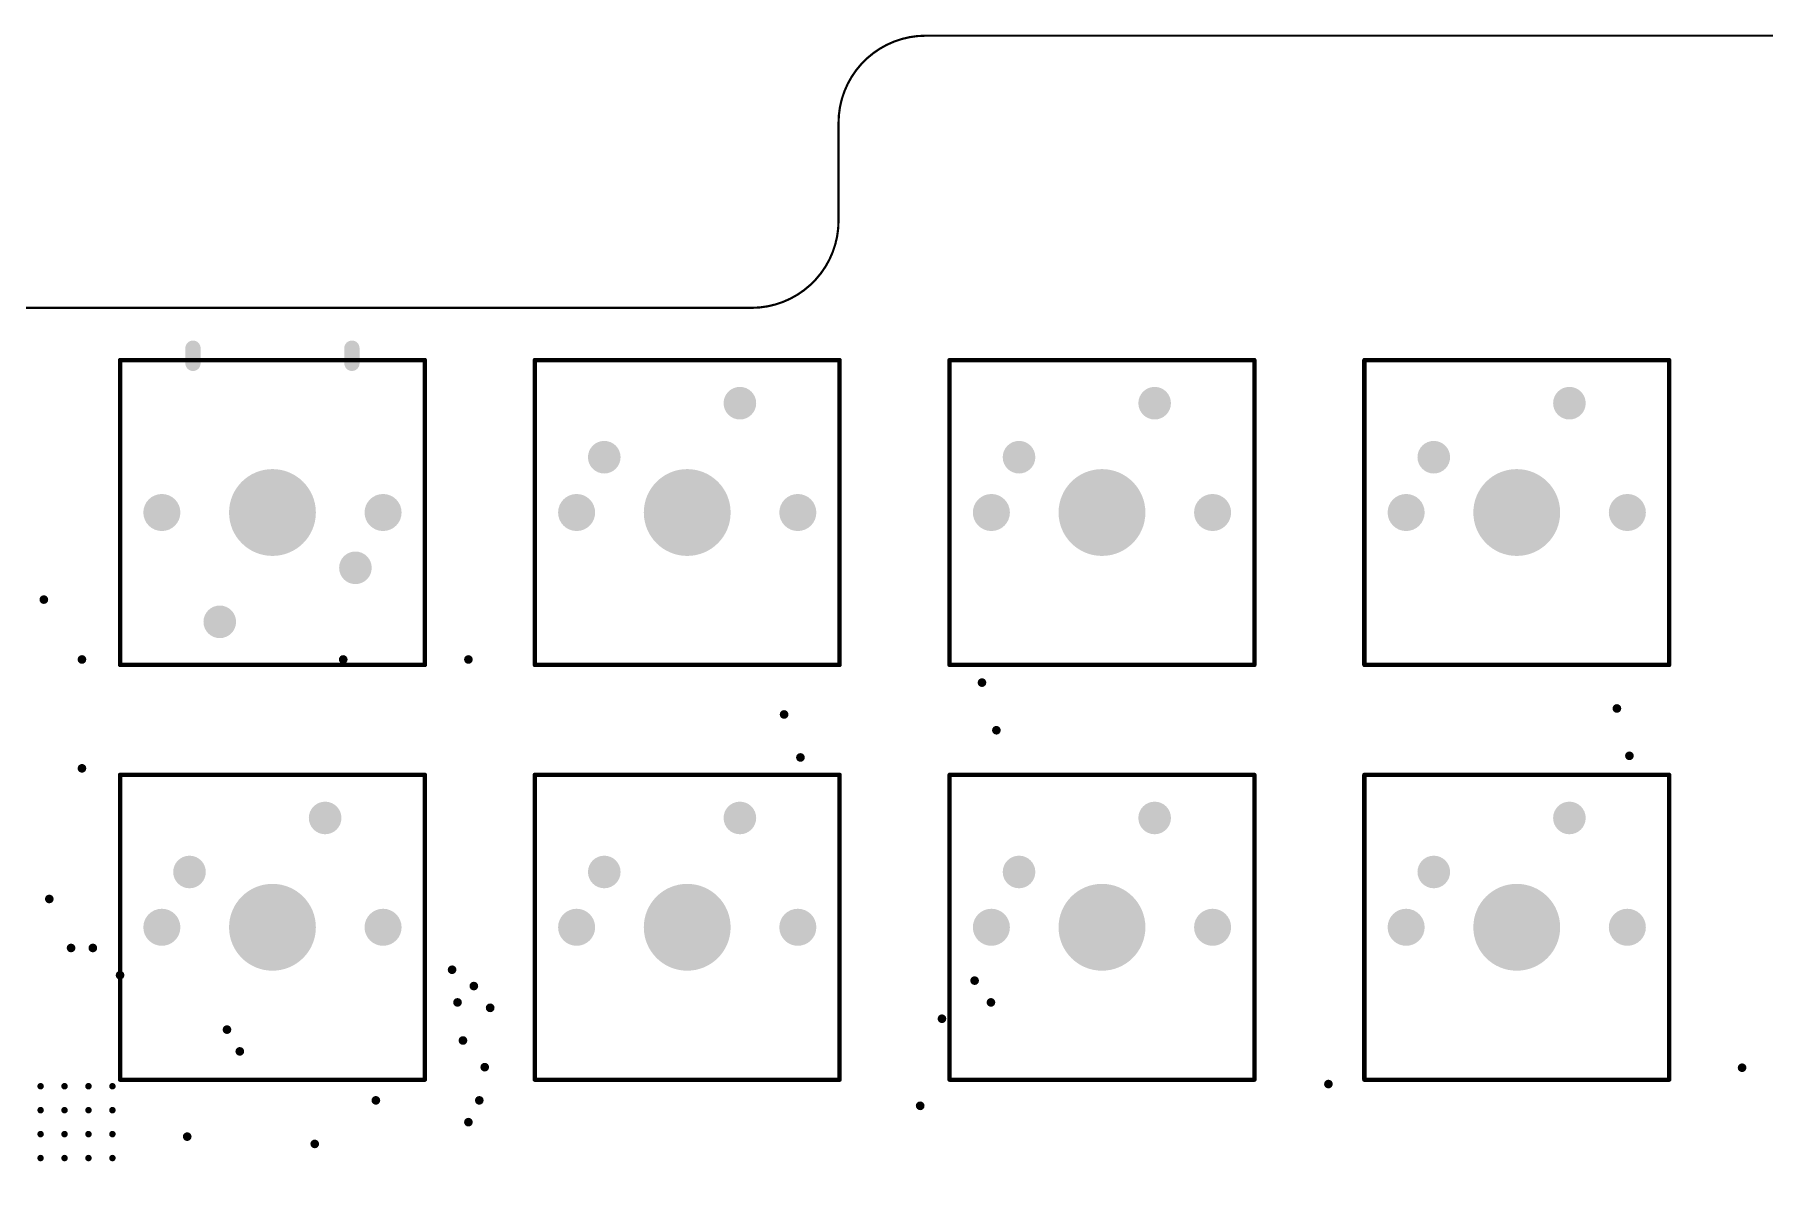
# Model space of a CAD drawing. Header units: millimetres. Extents: x -160 to 160, y -98 to 22.
# Drawn here: x -10.9 to 68.5, y -30.4 to 22 of the extents above; entities that cross this region are included whole.
import ezdxf

# ---------------------------------------------------------------- set-up
doc = ezdxf.new("R2010")
doc.units = ezdxf.units.MM
for name, color, linetype in [('Mechanical3', 76, 'Continuous'), ('PadHoleLayer', 156, 'Continuous'), ('ViaHoleLayer', 16, 'Continuous')]:
    doc.layers.add(name, color=color, linetype=linetype)

# ---------------------------------------------------------------- blocks, each defined once
blk = doc.blocks.new('61200621621_B_3')
at = {"layer": 'PadHoleLayer'}
h = blk.add_hatch(color=156, dxfattribs=at)
edge = h.paths.add_edge_path()
edge.add_arc((-2.54, 1.27), 0.55, 0, 360)
h = blk.add_hatch(color=156, dxfattribs=at)
edge = h.paths.add_edge_path()
edge.add_arc((0, 1.27), 0.55, 0, 360)
h = blk.add_hatch(color=156, dxfattribs=at)
edge = h.paths.add_edge_path()
edge.add_arc((2.54, 1.27), 0.55, 0, 360)
h = blk.add_hatch(color=156, dxfattribs=at)
edge = h.paths.add_edge_path()
edge.add_arc((-2.54, -1.27), 0.55, 0, 360)
h = blk.add_hatch(color=156, dxfattribs=at)
edge = h.paths.add_edge_path()
edge.add_arc((0, -1.27), 0.55, 0, 360)
h = blk.add_hatch(color=156, dxfattribs=at)
edge = h.paths.add_edge_path()
edge.add_arc((2.54, -1.27), 0.55, 0, 360)
blk = doc.blocks.new('44PW_M_B_26')
at = {"layer": 'ViaHoleLayer'}
h = blk.add_hatch(color=16, dxfattribs=at)
edge = h.paths.add_edge_path()
edge.add_arc((-1.65, 1.65), 0.15, 0, 360)
h = blk.add_hatch(color=16, dxfattribs=at)
edge = h.paths.add_edge_path()
edge.add_arc((-0.55, 1.65), 0.15, 0, 360)
h = blk.add_hatch(color=16, dxfattribs=at)
edge = h.paths.add_edge_path()
edge.add_arc((0.55, 1.65), 0.15, 0, 360)
h = blk.add_hatch(color=16, dxfattribs=at)
edge = h.paths.add_edge_path()
edge.add_arc((1.65, 1.65), 0.15, 0, 360)
h = blk.add_hatch(color=16, dxfattribs=at)
edge = h.paths.add_edge_path()
edge.add_arc((-1.65, 0.55), 0.15, 0, 360)
h = blk.add_hatch(color=16, dxfattribs=at)
edge = h.paths.add_edge_path()
edge.add_arc((-0.55, 0.55), 0.15, 0, 360)
h = blk.add_hatch(color=16, dxfattribs=at)
edge = h.paths.add_edge_path()
edge.add_arc((0.55, 0.55), 0.15, 0, 360)
h = blk.add_hatch(color=16, dxfattribs=at)
edge = h.paths.add_edge_path()
edge.add_arc((1.65, 0.55), 0.15, 0, 360)
h = blk.add_hatch(color=16, dxfattribs=at)
edge = h.paths.add_edge_path()
edge.add_arc((-1.65, -0.55), 0.15, 0, 360)
h = blk.add_hatch(color=16, dxfattribs=at)
edge = h.paths.add_edge_path()
edge.add_arc((-0.55, -0.55), 0.15, 0, 360)
h = blk.add_hatch(color=16, dxfattribs=at)
edge = h.paths.add_edge_path()
edge.add_arc((0.55, -0.55), 0.15, 0, 360)
h = blk.add_hatch(color=16, dxfattribs=at)
edge = h.paths.add_edge_path()
edge.add_arc((1.65, -0.55), 0.15, 0, 360)
h = blk.add_hatch(color=16, dxfattribs=at)
edge = h.paths.add_edge_path()
edge.add_arc((-1.65, -1.65), 0.15, 0, 360)
h = blk.add_hatch(color=16, dxfattribs=at)
edge = h.paths.add_edge_path()
edge.add_arc((-0.55, -1.65), 0.15, 0, 360)
h = blk.add_hatch(color=16, dxfattribs=at)
edge = h.paths.add_edge_path()
edge.add_arc((0.55, -1.65), 0.15, 0, 360)
h = blk.add_hatch(color=16, dxfattribs=at)
edge = h.paths.add_edge_path()
edge.add_arc((1.65, -1.65), 0.15, 0, 360)
blk = doc.blocks.new('513870530_B_31')
at = {"layer": 'PadHoleLayer'}
h = blk.add_hatch(color=156, dxfattribs=at)
edge = h.paths.add_edge_path()
edge.add_arc((-3.65, 2.05), 0.35, 180, 360)
edge.add_line((-3.3, 2.05), (-3.3, 2.75))
edge.add_arc((-3.65, 2.75), 0.35, 0, 180)
edge.add_line((-4, 2.75), (-4, 2.05))
h = blk.add_hatch(color=156, dxfattribs=at)
edge = h.paths.add_edge_path()
edge.add_arc((3.65, 2.05), 0.35, 180, 360)
edge.add_line((4, 2.05), (4, 2.75))
edge.add_arc((3.65, 2.75), 0.35, 0, 180)
edge.add_line((3.3, 2.75), (3.3, 2.05))
blk = doc.blocks.new('R4_2_NOLED_180_137')
at = {"layer": 'PadHoleLayer'}
h = blk.add_hatch(color=156, dxfattribs=at)
edge = h.paths.add_edge_path()
edge.add_arc((-11.938, 8.255), 2, 0, 360)
h = blk.add_hatch(color=156, dxfattribs=at)
edge = h.paths.add_edge_path()
edge.add_arc((11.938, 8.255), 2, 0, 360)
h = blk.add_hatch(color=156, dxfattribs=at)
edge = h.paths.add_edge_path()
edge.add_arc((2.4189, 5.0208), 0.7493, 0, 360)
h = blk.add_hatch(color=156, dxfattribs=at)
edge = h.paths.add_edge_path()
edge.add_arc((-3.81, 2.54), 0.7493, 0, 360)
h = blk.add_hatch(color=156, dxfattribs=at)
edge = h.paths.add_edge_path()
edge.add_arc((0, 0), 1.9939, 0, 360)
h = blk.add_hatch(color=156, dxfattribs=at)
edge = h.paths.add_edge_path()
edge.add_arc((-5.08, 0), 0.8509, 0, 360)
h = blk.add_hatch(color=156, dxfattribs=at)
edge = h.paths.add_edge_path()
edge.add_arc((5.08, 0), 0.8509, 0, 360)
h = blk.add_hatch(color=156, dxfattribs=at)
edge = h.paths.add_edge_path()
edge.add_arc((-11.938, -6.985), 1.5, 0, 360)
h = blk.add_hatch(color=156, dxfattribs=at)
edge = h.paths.add_edge_path()
edge.add_arc((11.938, -6.985), 1.5, 0, 360)
at = {"layer": 'Mechanical3', "const_width": 0.1524}
for points in [[(-14.224, 6.604), (-14.224, 7.7724)], [(-14.224, 7.7724), (-9.652, 7.7724)], [(-9.652, 6.604), (-9.652, 7.7724)], [(9.652, 6.604), (9.652, 7.7724)], [(9.652, 7.7724), (14.224, 7.7724)], [(14.224, 6.604), (14.224, 7.7724)], [(-15.2654, 0.508), (-15.2654, 6.604)], [(-15.2654, 6.604), (-14.224, 6.604)], [(-9.652, 6.604), (-8.6106, 6.604)], [(-8.6106, 5.8166), (-8.6106, 6.604)], [(-6.985, 6.985), (6.985, 6.985)], [(-6.985, 5.8166), (-6.985, 6.985)], [(6.985, 5.8166), (6.985, 6.985)], [(8.6106, 5.8166), (8.6106, 6.604)], [(8.6106, 6.604), (9.652, 6.604)], [(14.224, 6.604), (15.2654, 6.604)], [(15.2654, 0.508), (15.2654, 6.604)], [(-8.6106, 5.8166), (-6.985, 5.8166)], [(6.985, 5.8166), (8.6106, 5.8166)], [(-16.129, -2.286), (-16.129, 0.508)], [(-16.129, 0.508), (-15.2654, 0.508)], [(15.2654, 0.508), (16.129, 0.508)], [(16.129, -2.286), (16.129, 0.508)], [(-16.129, -2.286), (-15.2654, -2.286)], [(-15.2654, -5.6896), (-15.2654, -2.286)], [(15.2654, -5.6896), (15.2654, -2.286)], [(15.2654, -2.286), (16.129, -2.286)], [(-8.6106, -4.8768), (-6.985, -4.8768)], [(-8.6106, -5.6896), (-8.6106, -4.8768)], [(-6.985, -6.985), (-6.985, -4.8768)], [(6.985, -4.8768), (8.6106, -4.8768)], [(6.985, -6.985), (6.985, -4.8768)], [(8.6106, -5.6896), (8.6106, -4.8768)], [(-15.2654, -5.6896), (-8.6106, -5.6896)], [(8.6106, -5.6896), (15.2654, -5.6896)], [(-6.985, -6.985), (6.985, -6.985)]]:
    blk.add_lwpolyline(points, dxfattribs=at)
at = {"layer": 'Mechanical3', "const_width": 0.0762}
for points in [[(-14.2621, 7.7724, 1), (-14.1859, 7.7724, 1)], [(-14.2621, 7.7724, 1), (-14.1859, 7.7724, 1)], [(-9.6901, 7.7724, 1), (-9.6139, 7.7724, 1)], [(-9.6901, 7.7724, 1), (-9.6139, 7.7724, 1)], [(9.6139, 7.7724, 1), (9.6901, 7.7724, 1)], [(9.6139, 7.7724, 1), (9.6901, 7.7724, 1)], [(14.1859, 7.7724, 1), (14.2621, 7.7724, 1)], [(14.1859, 7.7724, 1), (14.2621, 7.7724, 1)], [(-15.3035, 6.604, 1), (-15.2273, 6.604, 1)], [(-15.3035, 6.604, 1), (-15.2273, 6.604, 1)], [(-14.2621, 6.604, 1), (-14.1859, 6.604, 1)], [(-14.2621, 6.604, 1), (-14.1859, 6.604, 1)], [(-9.6901, 6.604, 1), (-9.6139, 6.604, 1)], [(-9.6901, 6.604, 1), (-9.6139, 6.604, 1)], [(-8.6487, 6.604, 1), (-8.5725, 6.604, 1)], [(-8.6487, 6.604, 1), (-8.5725, 6.604, 1)], [(-7.0231, 6.985, 1), (-6.9469, 6.985, 1)], [(-7.0231, 6.985, 1), (-6.9469, 6.985, 1)], [(6.9469, 6.985, 1), (7.0231, 6.985, 1)], [(6.9469, 6.985, 1), (7.0231, 6.985, 1)], [(8.5725, 6.604, 1), (8.6487, 6.604, 1)], [(8.5725, 6.604, 1), (8.6487, 6.604, 1)], [(9.6139, 6.604, 1), (9.6901, 6.604, 1)], [(9.6139, 6.604, 1), (9.6901, 6.604, 1)], [(14.1859, 6.604, 1), (14.2621, 6.604, 1)], [(14.1859, 6.604, 1), (14.2621, 6.604, 1)], [(15.2273, 6.604, 1), (15.3035, 6.604, 1)], [(15.2273, 6.604, 1), (15.3035, 6.604, 1)], [(-8.6487, 5.8166, 1), (-8.5725, 5.8166, 1)], [(-8.6487, 5.8166, 1), (-8.5725, 5.8166, 1)], [(-7.0231, 5.8166, 1), (-6.9469, 5.8166, 1)], [(-7.0231, 5.8166, 1), (-6.9469, 5.8166, 1)], [(6.9469, 5.8166, 1), (7.0231, 5.8166, 1)], [(6.9469, 5.8166, 1), (7.0231, 5.8166, 1)], [(8.5725, 5.8166, 1), (8.6487, 5.8166, 1)], [(8.5725, 5.8166, 1), (8.6487, 5.8166, 1)], [(-16.1671, 0.508, 1), (-16.0909, 0.508, 1)], [(-16.1671, 0.508, 1), (-16.0909, 0.508, 1)], [(-15.3035, 0.508, 1), (-15.2273, 0.508, 1)], [(-15.3035, 0.508, 1), (-15.2273, 0.508, 1)], [(15.2273, 0.508, 1), (15.3035, 0.508, 1)], [(15.2273, 0.508, 1), (15.3035, 0.508, 1)], [(16.0909, 0.508, 1), (16.1671, 0.508, 1)], [(16.0909, 0.508, 1), (16.1671, 0.508, 1)], [(-16.1671, -2.286, 1), (-16.0909, -2.286, 1)], [(-16.1671, -2.286, 1), (-16.0909, -2.286, 1)], [(-15.3035, -2.286, 1), (-15.2273, -2.286, 1)], [(-15.3035, -2.286, 1), (-15.2273, -2.286, 1)], [(15.2273, -2.286, 1), (15.3035, -2.286, 1)], [(15.2273, -2.286, 1), (15.3035, -2.286, 1)], [(16.0909, -2.286, 1), (16.1671, -2.286, 1)], [(16.0909, -2.286, 1), (16.1671, -2.286, 1)], [(-8.6487, -4.8768, 1), (-8.5725, -4.8768, 1)], [(-8.6487, -4.8768, 1), (-8.5725, -4.8768, 1)], [(-7.0231, -4.8768, 1), (-6.9469, -4.8768, 1)], [(-7.0231, -4.8768, 1), (-6.9469, -4.8768, 1)], [(6.9469, -4.8768, 1), (7.0231, -4.8768, 1)], [(6.9469, -4.8768, 1), (7.0231, -4.8768, 1)], [(8.5725, -4.8768, 1), (8.6487, -4.8768, 1)], [(8.5725, -4.8768, 1), (8.6487, -4.8768, 1)], [(-15.3035, -5.6896, 1), (-15.2273, -5.6896, 1)], [(-15.3035, -5.6896, 1), (-15.2273, -5.6896, 1)], [(-8.6487, -5.6896, 1), (-8.5725, -5.6896, 1)], [(-8.6487, -5.6896, 1), (-8.5725, -5.6896, 1)], [(8.5725, -5.6896, 1), (8.6487, -5.6896, 1)], [(8.5725, -5.6896, 1), (8.6487, -5.6896, 1)], [(15.2273, -5.6896, 1), (15.3035, -5.6896, 1)], [(15.2273, -5.6896, 1), (15.3035, -5.6896, 1)], [(-7.0231, -6.985, 1), (-6.9469, -6.985, 1)], [(-7.0231, -6.985, 1), (-6.9469, -6.985, 1)], [(6.9469, -6.985, 1), (7.0231, -6.985, 1)], [(6.9469, -6.985, 1), (7.0231, -6.985, 1)]]:
    blk.add_lwpolyline(points, format="xyb", close=True, dxfattribs=at)
blk = doc.blocks.new('R4_2_NOLED_180_141')
at = {"layer": 'PadHoleLayer'}
h = blk.add_hatch(color=156, dxfattribs=at)
edge = h.paths.add_edge_path()
edge.add_arc((-11.938, 8.255), 2, 0, 360)
h = blk.add_hatch(color=156, dxfattribs=at)
edge = h.paths.add_edge_path()
edge.add_arc((11.938, 8.255), 2, 0, 360)
h = blk.add_hatch(color=156, dxfattribs=at)
edge = h.paths.add_edge_path()
edge.add_arc((2.4189, 5.0208), 0.7493, 0, 360)
h = blk.add_hatch(color=156, dxfattribs=at)
edge = h.paths.add_edge_path()
edge.add_arc((-3.81, 2.54), 0.7493, 0, 360)
h = blk.add_hatch(color=156, dxfattribs=at)
edge = h.paths.add_edge_path()
edge.add_arc((0, 0), 1.9939, 0, 360)
h = blk.add_hatch(color=156, dxfattribs=at)
edge = h.paths.add_edge_path()
edge.add_arc((-5.08, 0), 0.8509, 0, 360)
h = blk.add_hatch(color=156, dxfattribs=at)
edge = h.paths.add_edge_path()
edge.add_arc((5.08, 0), 0.8509, 0, 360)
h = blk.add_hatch(color=156, dxfattribs=at)
edge = h.paths.add_edge_path()
edge.add_arc((-11.938, -6.985), 1.5, 0, 360)
h = blk.add_hatch(color=156, dxfattribs=at)
edge = h.paths.add_edge_path()
edge.add_arc((11.938, -6.985), 1.5, 0, 360)
at = {"layer": 'Mechanical3', "const_width": 0.1524}
for points in [[(-14.224, 7.7724), (-9.652, 7.7724)], [(-14.224, 6.604), (-14.224, 7.7724)], [(-9.652, 6.604), (-9.652, 7.7724)], [(9.652, 7.7724), (14.224, 7.7724)], [(9.652, 6.604), (9.652, 7.7724)], [(14.224, 6.604), (14.224, 7.7724)], [(-15.2654, 6.604), (-14.224, 6.604)], [(-15.2654, 0.508), (-15.2654, 6.604)], [(-9.652, 6.604), (-8.6106, 6.604)], [(-8.6106, 5.8166), (-8.6106, 6.604)], [(-6.985, 5.8166), (-6.985, 6.985)], [(-6.985, 6.985), (6.985, 6.985)], [(6.985, 5.8166), (6.985, 6.985)], [(8.6106, 6.604), (9.652, 6.604)], [(8.6106, 5.8166), (8.6106, 6.604)], [(14.224, 6.604), (15.2654, 6.604)], [(15.2654, 0.508), (15.2654, 6.604)], [(-8.6106, 5.8166), (-6.985, 5.8166)], [(6.985, 5.8166), (8.6106, 5.8166)], [(-16.129, 0.508), (-15.2654, 0.508)], [(-16.129, -2.286), (-16.129, 0.508)], [(15.2654, 0.508), (16.129, 0.508)], [(16.129, -2.286), (16.129, 0.508)], [(-16.129, -2.286), (-15.2654, -2.286)], [(-15.2654, -5.6896), (-15.2654, -2.286)], [(15.2654, -2.286), (16.129, -2.286)], [(15.2654, -5.6896), (15.2654, -2.286)], [(-8.6106, -5.6896), (-8.6106, -4.8768)], [(-8.6106, -4.8768), (-6.985, -4.8768)], [(-6.985, -6.985), (-6.985, -4.8768)], [(6.985, -6.985), (6.985, -4.8768)], [(6.985, -4.8768), (8.6106, -4.8768)], [(8.6106, -5.6896), (8.6106, -4.8768)], [(-15.2654, -5.6896), (-8.6106, -5.6896)], [(8.6106, -5.6896), (15.2654, -5.6896)], [(-6.985, -6.985), (6.985, -6.985)]]:
    blk.add_lwpolyline(points, dxfattribs=at)
at = {"layer": 'Mechanical3', "const_width": 0.0762}
for points in [[(-14.2621, 7.7724, 1), (-14.1859, 7.7724, 1)], [(-14.2621, 7.7724, 1), (-14.1859, 7.7724, 1)], [(-9.6901, 7.7724, 1), (-9.6139, 7.7724, 1)], [(-9.6901, 7.7724, 1), (-9.6139, 7.7724, 1)], [(9.6139, 7.7724, 1), (9.6901, 7.7724, 1)], [(9.6139, 7.7724, 1), (9.6901, 7.7724, 1)], [(14.1859, 7.7724, 1), (14.2621, 7.7724, 1)], [(14.1859, 7.7724, 1), (14.2621, 7.7724, 1)], [(-15.3035, 6.604, 1), (-15.2273, 6.604, 1)], [(-15.3035, 6.604, 1), (-15.2273, 6.604, 1)], [(-14.2621, 6.604, 1), (-14.1859, 6.604, 1)], [(-14.2621, 6.604, 1), (-14.1859, 6.604, 1)], [(-9.6901, 6.604, 1), (-9.6139, 6.604, 1)], [(-9.6901, 6.604, 1), (-9.6139, 6.604, 1)], [(-8.6487, 6.604, 1), (-8.5725, 6.604, 1)], [(-8.6487, 6.604, 1), (-8.5725, 6.604, 1)], [(-7.0231, 6.985, 1), (-6.9469, 6.985, 1)], [(-7.0231, 6.985, 1), (-6.9469, 6.985, 1)], [(6.9469, 6.985, 1), (7.0231, 6.985, 1)], [(6.9469, 6.985, 1), (7.0231, 6.985, 1)], [(8.5725, 6.604, 1), (8.6487, 6.604, 1)], [(8.5725, 6.604, 1), (8.6487, 6.604, 1)], [(9.6139, 6.604, 1), (9.6901, 6.604, 1)], [(9.6139, 6.604, 1), (9.6901, 6.604, 1)], [(14.1859, 6.604, 1), (14.2621, 6.604, 1)], [(14.1859, 6.604, 1), (14.2621, 6.604, 1)], [(15.2273, 6.604, 1), (15.3035, 6.604, 1)], [(15.2273, 6.604, 1), (15.3035, 6.604, 1)], [(-8.6487, 5.8166, 1), (-8.5725, 5.8166, 1)], [(-8.6487, 5.8166, 1), (-8.5725, 5.8166, 1)], [(-7.0231, 5.8166, 1), (-6.9469, 5.8166, 1)], [(-7.0231, 5.8166, 1), (-6.9469, 5.8166, 1)], [(6.9469, 5.8166, 1), (7.0231, 5.8166, 1)], [(6.9469, 5.8166, 1), (7.0231, 5.8166, 1)], [(8.5725, 5.8166, 1), (8.6487, 5.8166, 1)], [(8.5725, 5.8166, 1), (8.6487, 5.8166, 1)], [(-16.1671, 0.508, 1), (-16.0909, 0.508, 1)], [(-16.1671, 0.508, 1), (-16.0909, 0.508, 1)], [(-15.3035, 0.508, 1), (-15.2273, 0.508, 1)], [(-15.3035, 0.508, 1), (-15.2273, 0.508, 1)], [(15.2273, 0.508, 1), (15.3035, 0.508, 1)], [(15.2273, 0.508, 1), (15.3035, 0.508, 1)], [(16.0909, 0.508, 1), (16.1671, 0.508, 1)], [(16.0909, 0.508, 1), (16.1671, 0.508, 1)], [(-16.1671, -2.286, 1), (-16.0909, -2.286, 1)], [(-16.1671, -2.286, 1), (-16.0909, -2.286, 1)], [(-15.3035, -2.286, 1), (-15.2273, -2.286, 1)], [(-15.3035, -2.286, 1), (-15.2273, -2.286, 1)], [(15.2273, -2.286, 1), (15.3035, -2.286, 1)], [(15.2273, -2.286, 1), (15.3035, -2.286, 1)], [(16.0909, -2.286, 1), (16.1671, -2.286, 1)], [(16.0909, -2.286, 1), (16.1671, -2.286, 1)], [(-8.6487, -4.8768, 1), (-8.5725, -4.8768, 1)], [(-8.6487, -4.8768, 1), (-8.5725, -4.8768, 1)], [(-7.0231, -4.8768, 1), (-6.9469, -4.8768, 1)], [(-7.0231, -4.8768, 1), (-6.9469, -4.8768, 1)], [(6.9469, -4.8768, 1), (7.0231, -4.8768, 1)], [(6.9469, -4.8768, 1), (7.0231, -4.8768, 1)], [(8.5725, -4.8768, 1), (8.6487, -4.8768, 1)], [(8.5725, -4.8768, 1), (8.6487, -4.8768, 1)], [(-15.3035, -5.6896, 1), (-15.2273, -5.6896, 1)], [(-15.3035, -5.6896, 1), (-15.2273, -5.6896, 1)], [(-8.6487, -5.6896, 1), (-8.5725, -5.6896, 1)], [(-8.6487, -5.6896, 1), (-8.5725, -5.6896, 1)], [(8.5725, -5.6896, 1), (8.6487, -5.6896, 1)], [(8.5725, -5.6896, 1), (8.6487, -5.6896, 1)], [(15.2273, -5.6896, 1), (15.3035, -5.6896, 1)], [(15.2273, -5.6896, 1), (15.3035, -5.6896, 1)], [(-7.0231, -6.985, 1), (-6.9469, -6.985, 1)], [(-7.0231, -6.985, 1), (-6.9469, -6.985, 1)], [(6.9469, -6.985, 1), (7.0231, -6.985, 1)], [(6.9469, -6.985, 1), (7.0231, -6.985, 1)]]:
    blk.add_lwpolyline(points, format="xyb", close=True, dxfattribs=at)
blk = doc.blocks.new('R2_1_NOLED_177')
at = {"layer": 'PadHoleLayer'}
h = blk.add_hatch(color=156, dxfattribs=at)
edge = h.paths.add_edge_path()
edge.add_arc((2.419, 5.021), 0.749, 0, 360)
h = blk.add_hatch(color=156, dxfattribs=at)
edge = h.paths.add_edge_path()
edge.add_arc((-3.81, 2.54), 0.749, 0, 360)
h = blk.add_hatch(color=156, dxfattribs=at)
edge = h.paths.add_edge_path()
edge.add_arc((0, 0), 1.994, 0, 360)
h = blk.add_hatch(color=156, dxfattribs=at)
edge = h.paths.add_edge_path()
edge.add_arc((-5.08, 0), 0.851, 0, 360)
h = blk.add_hatch(color=156, dxfattribs=at)
edge = h.paths.add_edge_path()
edge.add_arc((5.08, 0), 0.851, 0, 360)
at = {"layer": 'Mechanical3', "const_width": 0.2}
for points in [[(-7, 7), (7, 7)], [(-7, -7), (-7, 7)], [(7, -7), (7, 7)], [(-7, -7), (7, -7)]]:
    blk.add_lwpolyline(points, dxfattribs=at)
at = {"layer": 'Mechanical3', "const_width": 0.1}
for points in [[(-7.05, 7, 1), (-6.95, 7, 1)], [(-7.05, 7, 1), (-6.95, 7, 1)], [(6.95, 7, 1), (7.05, 7, 1)], [(6.95, 7, 1), (7.05, 7, 1)], [(-7.05, -7, 1), (-6.95, -7, 1)], [(-7.05, -7, 1), (-6.95, -7, 1)], [(6.95, -7, 1), (7.05, -7, 1)], [(6.95, -7, 1), (7.05, -7, 1)]]:
    blk.add_lwpolyline(points, format="xyb", close=True, dxfattribs=at)
blk = doc.blocks.new('R2_1_NOLED_178')
at = {"layer": 'PadHoleLayer'}
h = blk.add_hatch(color=156, dxfattribs=at)
edge = h.paths.add_edge_path()
edge.add_arc((2.419, 5.021), 0.749, 0, 360)
h = blk.add_hatch(color=156, dxfattribs=at)
edge = h.paths.add_edge_path()
edge.add_arc((-3.81, 2.54), 0.749, 0, 360)
h = blk.add_hatch(color=156, dxfattribs=at)
edge = h.paths.add_edge_path()
edge.add_arc((0, 0), 1.994, 0, 360)
h = blk.add_hatch(color=156, dxfattribs=at)
edge = h.paths.add_edge_path()
edge.add_arc((-5.08, 0), 0.851, 0, 360)
h = blk.add_hatch(color=156, dxfattribs=at)
edge = h.paths.add_edge_path()
edge.add_arc((5.08, 0), 0.851, 0, 360)
at = {"layer": 'Mechanical3', "const_width": 0.2}
for points in [[(-7, 7), (7, 7)], [(-7, -7), (-7, 7)], [(7, -7), (7, 7)], [(-7, -7), (7, -7)]]:
    blk.add_lwpolyline(points, dxfattribs=at)
at = {"layer": 'Mechanical3', "const_width": 0.1}
for points in [[(-7.05, 7, 1), (-6.95, 7, 1)], [(-7.05, 7, 1), (-6.95, 7, 1)], [(6.95, 7, 1), (7.05, 7, 1)], [(6.95, 7, 1), (7.05, 7, 1)], [(-7.05, -7, 1), (-6.95, -7, 1)], [(-7.05, -7, 1), (-6.95, -7, 1)], [(6.95, -7, 1), (7.05, -7, 1)], [(6.95, -7, 1), (7.05, -7, 1)]]:
    blk.add_lwpolyline(points, format="xyb", close=True, dxfattribs=at)
blk = doc.blocks.new('R2_1_NOLED_179')
at = {"layer": 'PadHoleLayer'}
h = blk.add_hatch(color=156, dxfattribs=at)
edge = h.paths.add_edge_path()
edge.add_arc((2.419, 5.021), 0.749, 0, 360)
h = blk.add_hatch(color=156, dxfattribs=at)
edge = h.paths.add_edge_path()
edge.add_arc((-3.81, 2.54), 0.749, 0, 360)
h = blk.add_hatch(color=156, dxfattribs=at)
edge = h.paths.add_edge_path()
edge.add_arc((0, 0), 1.994, 0, 360)
h = blk.add_hatch(color=156, dxfattribs=at)
edge = h.paths.add_edge_path()
edge.add_arc((-5.08, 0), 0.851, 0, 360)
h = blk.add_hatch(color=156, dxfattribs=at)
edge = h.paths.add_edge_path()
edge.add_arc((5.08, 0), 0.851, 0, 360)
at = {"layer": 'Mechanical3', "const_width": 0.2}
for points in [[(-7, 7), (7, 7)], [(-7, -7), (-7, 7)], [(7, -7), (7, 7)], [(-7, -7), (7, -7)]]:
    blk.add_lwpolyline(points, dxfattribs=at)
at = {"layer": 'Mechanical3', "const_width": 0.1}
for points in [[(-7.05, 7, 1), (-6.95, 7, 1)], [(-7.05, 7, 1), (-6.95, 7, 1)], [(6.95, 7, 1), (7.05, 7, 1)], [(6.95, 7, 1), (7.05, 7, 1)], [(-7.05, -7, 1), (-6.95, -7, 1)], [(-7.05, -7, 1), (-6.95, -7, 1)], [(6.95, -7, 1), (7.05, -7, 1)], [(6.95, -7, 1), (7.05, -7, 1)]]:
    blk.add_lwpolyline(points, format="xyb", close=True, dxfattribs=at)
blk = doc.blocks.new('R2_1_NOLED_180')
at = {"layer": 'PadHoleLayer'}
h = blk.add_hatch(color=156, dxfattribs=at)
edge = h.paths.add_edge_path()
edge.add_arc((2.419, 5.021), 0.749, 0, 360)
h = blk.add_hatch(color=156, dxfattribs=at)
edge = h.paths.add_edge_path()
edge.add_arc((-3.81, 2.54), 0.749, 0, 360)
h = blk.add_hatch(color=156, dxfattribs=at)
edge = h.paths.add_edge_path()
edge.add_arc((0, 0), 1.994, 0, 360)
h = blk.add_hatch(color=156, dxfattribs=at)
edge = h.paths.add_edge_path()
edge.add_arc((-5.08, 0), 0.851, 0, 360)
h = blk.add_hatch(color=156, dxfattribs=at)
edge = h.paths.add_edge_path()
edge.add_arc((5.08, 0), 0.851, 0, 360)
at = {"layer": 'Mechanical3', "const_width": 0.2}
for points in [[(-7, 7), (7, 7)], [(-7, -7), (-7, 7)], [(7, -7), (7, 7)], [(-7, -7), (7, -7)]]:
    blk.add_lwpolyline(points, dxfattribs=at)
at = {"layer": 'Mechanical3', "const_width": 0.1}
for points in [[(-7.05, 7, 1), (-6.95, 7, 1)], [(-7.05, 7, 1), (-6.95, 7, 1)], [(6.95, 7, 1), (7.05, 7, 1)], [(6.95, 7, 1), (7.05, 7, 1)], [(-7.05, -7, 1), (-6.95, -7, 1)], [(-7.05, -7, 1), (-6.95, -7, 1)], [(6.95, -7, 1), (7.05, -7, 1)], [(6.95, -7, 1), (7.05, -7, 1)]]:
    blk.add_lwpolyline(points, format="xyb", close=True, dxfattribs=at)
blk = doc.blocks.new('R1_NOLED_190')
at = {"layer": 'PadHoleLayer'}
h = blk.add_hatch(color=156, dxfattribs=at)
edge = h.paths.add_edge_path()
edge.add_arc((2.419, 5.021), 0.749, 0, 360)
h = blk.add_hatch(color=156, dxfattribs=at)
edge = h.paths.add_edge_path()
edge.add_arc((-3.81, 2.54), 0.749, 0, 360)
h = blk.add_hatch(color=156, dxfattribs=at)
edge = h.paths.add_edge_path()
edge.add_arc((0, 0), 1.994, 0, 360)
h = blk.add_hatch(color=156, dxfattribs=at)
edge = h.paths.add_edge_path()
edge.add_arc((-5.08, 0), 0.851, 0, 360)
h = blk.add_hatch(color=156, dxfattribs=at)
edge = h.paths.add_edge_path()
edge.add_arc((5.08, 0), 0.851, 0, 360)
at = {"layer": 'Mechanical3', "const_width": 0.2}
for points in [[(-7, 7), (7, 7)], [(-7, -7), (-7, 7)], [(7, -7), (7, 7)], [(-7, -7), (7, -7)]]:
    blk.add_lwpolyline(points, dxfattribs=at)
at = {"layer": 'Mechanical3', "const_width": 0.1}
for points in [[(-7.05, 7, 1), (-6.95, 7, 1)], [(-7.05, 7, 1), (-6.95, 7, 1)], [(6.95, 7, 1), (7.05, 7, 1)], [(6.95, 7, 1), (7.05, 7, 1)], [(-7.05, -7, 1), (-6.95, -7, 1)], [(-7.05, -7, 1), (-6.95, -7, 1)], [(6.95, -7, 1), (7.05, -7, 1)], [(6.95, -7, 1), (7.05, -7, 1)]]:
    blk.add_lwpolyline(points, format="xyb", close=True, dxfattribs=at)
blk = doc.blocks.new('R1_NOLED_191')
at = {"layer": 'PadHoleLayer'}
h = blk.add_hatch(color=156, dxfattribs=at)
edge = h.paths.add_edge_path()
edge.add_arc((2.419, 5.021), 0.749, 0, 360)
h = blk.add_hatch(color=156, dxfattribs=at)
edge = h.paths.add_edge_path()
edge.add_arc((-3.81, 2.54), 0.749, 0, 360)
h = blk.add_hatch(color=156, dxfattribs=at)
edge = h.paths.add_edge_path()
edge.add_arc((0, 0), 1.994, 0, 360)
h = blk.add_hatch(color=156, dxfattribs=at)
edge = h.paths.add_edge_path()
edge.add_arc((-5.08, 0), 0.851, 0, 360)
h = blk.add_hatch(color=156, dxfattribs=at)
edge = h.paths.add_edge_path()
edge.add_arc((5.08, 0), 0.851, 0, 360)
at = {"layer": 'Mechanical3', "const_width": 0.2}
for points in [[(-7, -7), (-7, 7)], [(-7, 7), (7, 7)], [(7, -7), (7, 7)], [(-7, -7), (7, -7)]]:
    blk.add_lwpolyline(points, dxfattribs=at)
at = {"layer": 'Mechanical3', "const_width": 0.1}
for points in [[(-7.05, 7, 1), (-6.95, 7, 1)], [(-7.05, 7, 1), (-6.95, 7, 1)], [(6.95, 7, 1), (7.05, 7, 1)], [(6.95, 7, 1), (7.05, 7, 1)], [(-7.05, -7, 1), (-6.95, -7, 1)], [(-7.05, -7, 1), (-6.95, -7, 1)], [(6.95, -7, 1), (7.05, -7, 1)], [(6.95, -7, 1), (7.05, -7, 1)]]:
    blk.add_lwpolyline(points, format="xyb", close=True, dxfattribs=at)
blk = doc.blocks.new('R1_NOLED_192')
at = {"layer": 'PadHoleLayer'}
h = blk.add_hatch(color=156, dxfattribs=at)
edge = h.paths.add_edge_path()
edge.add_arc((2.419, 5.021), 0.749, 0, 360)
h = blk.add_hatch(color=156, dxfattribs=at)
edge = h.paths.add_edge_path()
edge.add_arc((-3.81, 2.54), 0.749, 0, 360)
h = blk.add_hatch(color=156, dxfattribs=at)
edge = h.paths.add_edge_path()
edge.add_arc((0, 0), 1.994, 0, 360)
h = blk.add_hatch(color=156, dxfattribs=at)
edge = h.paths.add_edge_path()
edge.add_arc((-5.08, 0), 0.851, 0, 360)
h = blk.add_hatch(color=156, dxfattribs=at)
edge = h.paths.add_edge_path()
edge.add_arc((5.08, 0), 0.851, 0, 360)
at = {"layer": 'Mechanical3', "const_width": 0.2}
for points in [[(-7, 7), (7, 7)], [(-7, -7), (-7, 7)], [(7, -7), (7, 7)], [(-7, -7), (7, -7)]]:
    blk.add_lwpolyline(points, dxfattribs=at)
at = {"layer": 'Mechanical3', "const_width": 0.1}
for points in [[(-7.05, 7, 1), (-6.95, 7, 1)], [(-7.05, 7, 1), (-6.95, 7, 1)], [(6.95, 7, 1), (7.05, 7, 1)], [(6.95, 7, 1), (7.05, 7, 1)], [(-7.05, -7, 1), (-6.95, -7, 1)], [(-7.05, -7, 1), (-6.95, -7, 1)], [(6.95, -7, 1), (7.05, -7, 1)], [(6.95, -7, 1), (7.05, -7, 1)]]:
    blk.add_lwpolyline(points, format="xyb", close=True, dxfattribs=at)
blk = doc.blocks.new('R1_1_NOLED_180_193')
at = {"layer": 'PadHoleLayer'}
h = blk.add_hatch(color=156, dxfattribs=at)
edge = h.paths.add_edge_path()
edge.add_arc((2.419, 5.021), 0.749, 0, 360)
h = blk.add_hatch(color=156, dxfattribs=at)
edge = h.paths.add_edge_path()
edge.add_arc((-3.81, 2.54), 0.749, 0, 360)
h = blk.add_hatch(color=156, dxfattribs=at)
edge = h.paths.add_edge_path()
edge.add_arc((0, 0), 1.994, 0, 360)
h = blk.add_hatch(color=156, dxfattribs=at)
edge = h.paths.add_edge_path()
edge.add_arc((-5.08, 0), 0.851, 0, 360)
h = blk.add_hatch(color=156, dxfattribs=at)
edge = h.paths.add_edge_path()
edge.add_arc((5.08, 0), 0.851, 0, 360)
at = {"layer": 'Mechanical3', "const_width": 0.2}
for points in [[(-7, 7), (-7, -7)], [(7, 7), (-7, 7)], [(7, 7), (7, -7)], [(7, -7), (-7, -7)]]:
    blk.add_lwpolyline(points, dxfattribs=at)
at = {"layer": 'Mechanical3', "const_width": 0.1}
for points in [[(-7.05, 7, 1), (-6.95, 7, 1)], [(-7.05, 7, 1), (-6.95, 7, 1)], [(6.95, 7, 1), (7.05, 7, 1)], [(6.95, 7, 1), (7.05, 7, 1)], [(-7.05, -7, 1), (-6.95, -7, 1)], [(-7.05, -7, 1), (-6.95, -7, 1)], [(6.95, -7, 1), (7.05, -7, 1)], [(6.95, -7, 1), (7.05, -7, 1)]]:
    blk.add_lwpolyline(points, format="xyb", close=True, dxfattribs=at)

msp = doc.modelspace()

# ---------------------------------------------------------------- hatches: boundary and pattern name
at = {"layer": 'ViaHoleLayer'}
h = msp.add_hatch(color=16, dxfattribs=at)
edge = h.paths.add_edge_path()
edge.add_arc((-10.5, -4), 0.2, 0, 360)
h = msp.add_hatch(color=16, dxfattribs=at)
edge = h.paths.add_edge_path()
edge.add_arc((-8.75, -6.75), 0.2, 0, 360)
h = msp.add_hatch(color=16, dxfattribs=at)
edge = h.paths.add_edge_path()
edge.add_arc((3.25, -6.75), 0.2, 0, 360)
h = msp.add_hatch(color=16, dxfattribs=at)
edge = h.paths.add_edge_path()
edge.add_arc((9, -6.75), 0.2, 0, 360)
h = msp.add_hatch(color=16, dxfattribs=at)
edge = h.paths.add_edge_path()
edge.add_arc((32.588, -7.812), 0.2, 0, 360)
h = msp.add_hatch(color=16, dxfattribs=at)
edge = h.paths.add_edge_path()
edge.add_arc((23.5, -9.275), 0.2, 0, 360)
h = msp.add_hatch(color=16, dxfattribs=at)
edge = h.paths.add_edge_path()
edge.add_arc((61.75, -9), 0.2, 0, 360)
h = msp.add_hatch(color=16, dxfattribs=at)
edge = h.paths.add_edge_path()
edge.add_arc((33.25, -10), 0.2, 0, 360)
h = msp.add_hatch(color=16, dxfattribs=at)
edge = h.paths.add_edge_path()
edge.add_arc((24.25, -11.25), 0.2, 0, 360)
h = msp.add_hatch(color=16, dxfattribs=at)
edge = h.paths.add_edge_path()
edge.add_arc((62.325, -11.175), 0.2, 0, 360)
h = msp.add_hatch(color=16, dxfattribs=at)
edge = h.paths.add_edge_path()
edge.add_arc((-8.75, -11.75), 0.2, 0, 360)
h = msp.add_hatch(color=16, dxfattribs=at)
edge = h.paths.add_edge_path()
edge.add_arc((-10.25, -17.75), 0.2, 0, 360)
h = msp.add_hatch(color=16, dxfattribs=at)
edge = h.paths.add_edge_path()
edge.add_arc((-9.25, -20), 0.2, 0, 360)
h = msp.add_hatch(color=16, dxfattribs=at)
edge = h.paths.add_edge_path()
edge.add_arc((-8.25, -20), 0.2, 0, 360)
h = msp.add_hatch(color=16, dxfattribs=at)
edge = h.paths.add_edge_path()
edge.add_arc((-7, -21.25), 0.2, 0, 360)
h = msp.add_hatch(color=16, dxfattribs=at)
edge = h.paths.add_edge_path()
edge.add_arc((8.25, -21), 0.2, 0, 360)
h = msp.add_hatch(color=16, dxfattribs=at)
edge = h.paths.add_edge_path()
edge.add_arc((32.25, -21.5), 0.2, 0, 360)
h = msp.add_hatch(color=16, dxfattribs=at)
edge = h.paths.add_edge_path()
edge.add_arc((9.25, -21.75), 0.2, 0, 360)
h = msp.add_hatch(color=16, dxfattribs=at)
edge = h.paths.add_edge_path()
edge.add_arc((8.5, -22.5), 0.2, 0, 360)
h = msp.add_hatch(color=16, dxfattribs=at)
edge = h.paths.add_edge_path()
edge.add_arc((10, -22.75), 0.2, 0, 360)
h = msp.add_hatch(color=16, dxfattribs=at)
edge = h.paths.add_edge_path()
edge.add_arc((33, -22.5), 0.2, 0, 360)
h = msp.add_hatch(color=16, dxfattribs=at)
edge = h.paths.add_edge_path()
edge.add_arc((-2.089, -23.75), 0.2, 0, 360)
h = msp.add_hatch(color=16, dxfattribs=at)
edge = h.paths.add_edge_path()
edge.add_arc((30.75, -23.25), 0.2, 0, 360)
h = msp.add_hatch(color=16, dxfattribs=at)
edge = h.paths.add_edge_path()
edge.add_arc((-1.5, -24.75), 0.2, 0, 360)
h = msp.add_hatch(color=16, dxfattribs=at)
edge = h.paths.add_edge_path()
edge.add_arc((8.75, -24.25), 0.2, 0, 360)
h = msp.add_hatch(color=16, dxfattribs=at)
edge = h.paths.add_edge_path()
edge.add_arc((9.75, -25.475), 0.2, 0, 360)
h = msp.add_hatch(color=16, dxfattribs=at)
edge = h.paths.add_edge_path()
edge.add_arc((67.5, -25.5), 0.2, 0, 360)
h = msp.add_hatch(color=16, dxfattribs=at)
edge = h.paths.add_edge_path()
edge.add_arc((48.5, -26.25), 0.2, 0, 360)
h = msp.add_hatch(color=16, dxfattribs=at)
edge = h.paths.add_edge_path()
edge.add_arc((4.75, -27), 0.2, 0, 360)
h = msp.add_hatch(color=16, dxfattribs=at)
edge = h.paths.add_edge_path()
edge.add_arc((9.5, -27), 0.2, 0, 360)
h = msp.add_hatch(color=16, dxfattribs=at)
edge = h.paths.add_edge_path()
edge.add_arc((9, -28), 0.2, 0, 360)
h = msp.add_hatch(color=16, dxfattribs=at)
edge = h.paths.add_edge_path()
edge.add_arc((29.75, -27.25), 0.2, 0, 360)
h = msp.add_hatch(color=16, dxfattribs=at)
edge = h.paths.add_edge_path()
edge.add_arc((-3.915, -28.665), 0.2, 0, 360)
h = msp.add_hatch(color=16, dxfattribs=at)
edge = h.paths.add_edge_path()
edge.add_arc((1.942, -29), 0.2, 0, 360)

# ---------------------------------------------------------------- linework, layer by layer
at = {"layer": 'Mechanical3', "const_width": 0.1}
for points in [[(26, 17.9, -0.414214), (30, 21.9)], [(26, 17.9, -0.414214), (30, 21.9)], [(26, 13.4, -0.414214), (22, 9.4)], [(26, 13.4, -0.414214), (22, 9.4)]]:
    msp.add_lwpolyline(points, format="xyb", dxfattribs=at)
for points in [[(30, 21.9), (103, 21.9)], [(30, 21.9), (103, 21.9)], [(26, 13.4), (26, 17.9)], [(26, 13.4), (26, 17.9)], [(-22, 9.4), (22, 9.4)]]:
    msp.add_lwpolyline(points, dxfattribs=at)
at = {"layer": 'Mechanical3', "const_width": 0.05}
for points in [[(29.975, 21.9, 1), (30.025, 21.9, 1)], [(29.975, 21.9, 1), (30.025, 21.9, 1)], [(29.975, 21.9, 1), (30.025, 21.9, 1)], [(29.975, 21.9, 1), (30.025, 21.9, 1)], [(25.975, 17.9, 1), (26.025, 17.9, 1)], [(25.975, 17.9, 1), (26.025, 17.9, 1)], [(25.975, 17.9, 1), (26.025, 17.9, 1)], [(25.975, 17.9, 1), (26.025, 17.9, 1)], [(25.975, 13.4, 1), (26.025, 13.4, 1)], [(25.975, 13.4, 1), (26.025, 13.4, 1)], [(25.975, 13.4, 1), (26.025, 13.4, 1)], [(25.975, 13.4, 1), (26.025, 13.4, 1)], [(21.975, 9.4, 1), (22.025, 9.4, 1)], [(21.975, 9.4, 1), (22.025, 9.4, 1)], [(21.975, 9.4, 1), (22.025, 9.4, 1)]]:
    msp.add_lwpolyline(points, format="xyb", close=True, dxfattribs=at)

# ---------------------------------------------------------------- block references
for name, p, rotation in [('513870530_B_31', (0, 9.6), 180), ('R1_1_NOLED_180_193', (0, 0), 180), ('R4_2_NOLED_180_141', (-47.625, -76.2), 360), ('61200621621_B_3', (31, -48.5), 360), ('R4_2_NOLED_180_137', (47.625, -76.2), 360), ('44PW_M_B_26', (-9, -28), 270)]:
    msp.add_blockref(name, p, dxfattribs=dict(rotation=rotation))
for name, p in [('R1_NOLED_192', (19.05, 0)), ('R1_NOLED_191', (38.1, 0)), ('R1_NOLED_190', (57.15, 0)), ('R2_1_NOLED_180', (0, -19.05)), ('R2_1_NOLED_179', (19.05, -19.05)), ('R2_1_NOLED_178', (38.1, -19.05)), ('R2_1_NOLED_177', (57.15, -19.05))]:
    msp.add_blockref(name, p)

doc.saveas('drawing.dxf')
